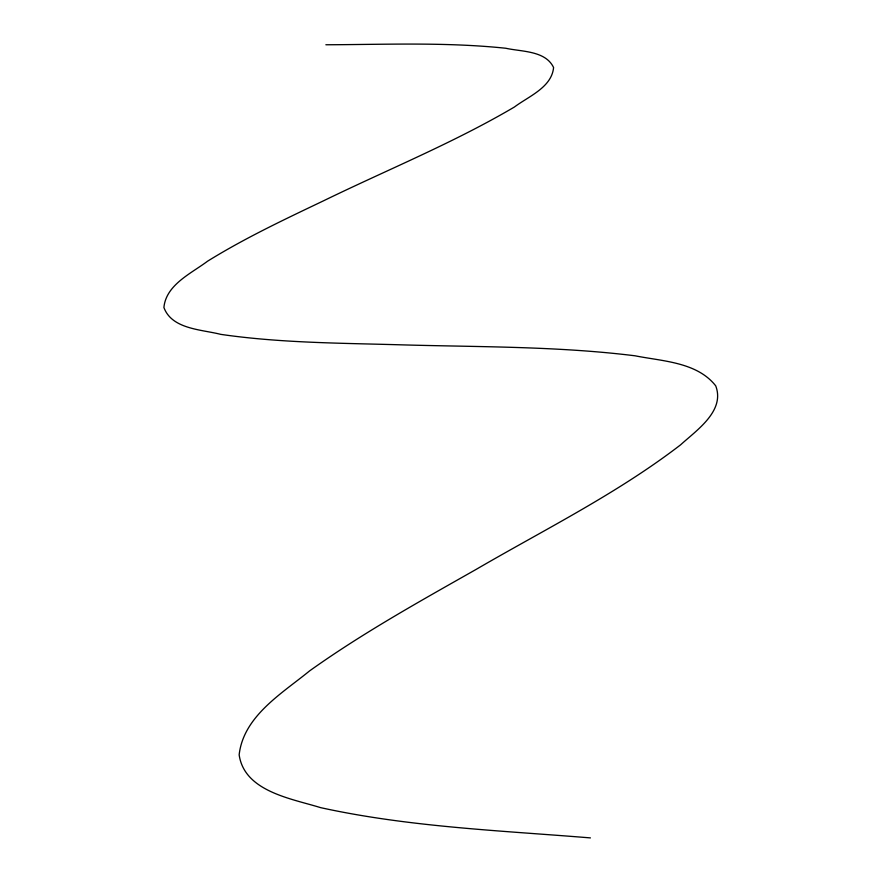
<?xml version="1.0" encoding="UTF-8"?>
<svg xmlns="http://www.w3.org/2000/svg" width="882" height="882" viewBox="0 0 882 882"><rect width="100%" height="100%" fill="white"/><g stroke="black" fill="none" stroke-linecap="round" stroke-linejoin="round"><path stroke-width="1.32" d="M325.866 44.762C385.809 44.574 446.049 41.983 505.794 48.256C521.681 51.784 545.517 50.55 553.587 67.528C551.724 87.417 528.561 96.381 514.449 106.987C453.403 142.939 387.485 169.664 323.926 200.622C284.456 219.453 244.766 238.151 207.546 261.215C191.251 273.464 166.003 284.721 163.909 307.52C171.957 329.328 201.537 329.438 220.72 334.355C280.498 343.054 341.102 343.087 401.354 344.84C479.279 347.078 557.622 346.163 635.139 355.81C662.558 361.289 697.023 362.028 715.721 385.842C725.313 411.012 696.526 430.273 680.562 444.859C617.058 493.644 544.789 529.409 475.85 569.563C419.391 601.568 362.469 633.166 309.571 670.915C282.019 693.461 243.487 716.085 239.154 754.827C244.435 791.617 291.611 798.618 320.585 807.636C409.193 827.062 500.292 830.535 590.422 837.9"/></g></svg>
